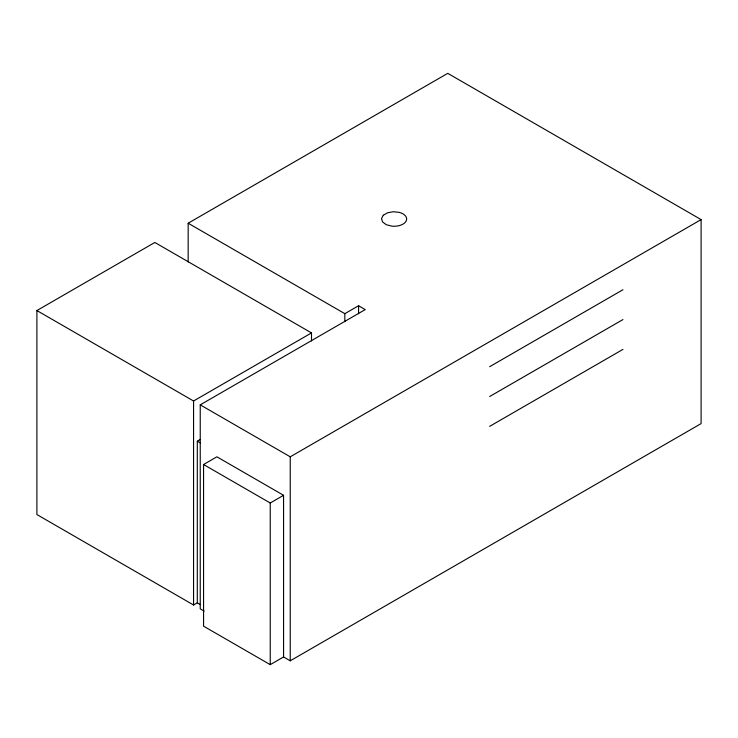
<?xml version="1.0" encoding="UTF-8"?>
<svg xmlns="http://www.w3.org/2000/svg" width="738" height="738" viewBox="0 0 738 738"><rect width="100%" height="100%" fill="white"/><g stroke="black" fill="none" stroke-linecap="round" stroke-linejoin="round"><path stroke-width="1.11" d="M200.155 604.496L197.304 602.845L193.568 605.003L36.9 514.552L36.9 310.55L154.832 242.461L311.501 332.912L311.501 340.984M188.162 261.925L188.162 223.217L447.763 73.339L701.1 219.601L701.1 423.603L290.237 660.814L283.567 656.958L270.237 664.661L203.568 626.175L203.568 464.516L216.898 456.813L283.567 495.299L283.567 656.958M36.9 310.55L193.568 401.002L311.501 332.912M188.162 223.217L344.831 313.668L358.567 305.744L365.236 309.591L200.238 404.848L200.238 608.85L204.158 611.11M197.304 602.845L197.304 441.186L200.247 439.479M200.238 404.848L290.237 456.813L701.1 219.601M489.635 366.712L622.964 289.73M203.568 464.516L270.237 503.002L283.567 495.299M489.635 396.537L622.964 319.563M489.635 426.37L622.964 349.388M197.304 441.186L200.155 442.837M358.567 305.744L358.567 313.798M344.831 313.668L344.831 321.685M290.237 456.813L290.237 660.814M270.237 503.002L270.237 664.661M193.568 401.002L193.568 605.003M383.299 215.228L381.509 218.549L382.588 221.972L386.306 224.712L391.804 226.142A12.592 7.269 0 0 0 406.094 221.151A12.592 7.269 0 0 0 399.24 212.369L393.317 211.741L387.561 212.775L383.299 215.228"/></g></svg>
